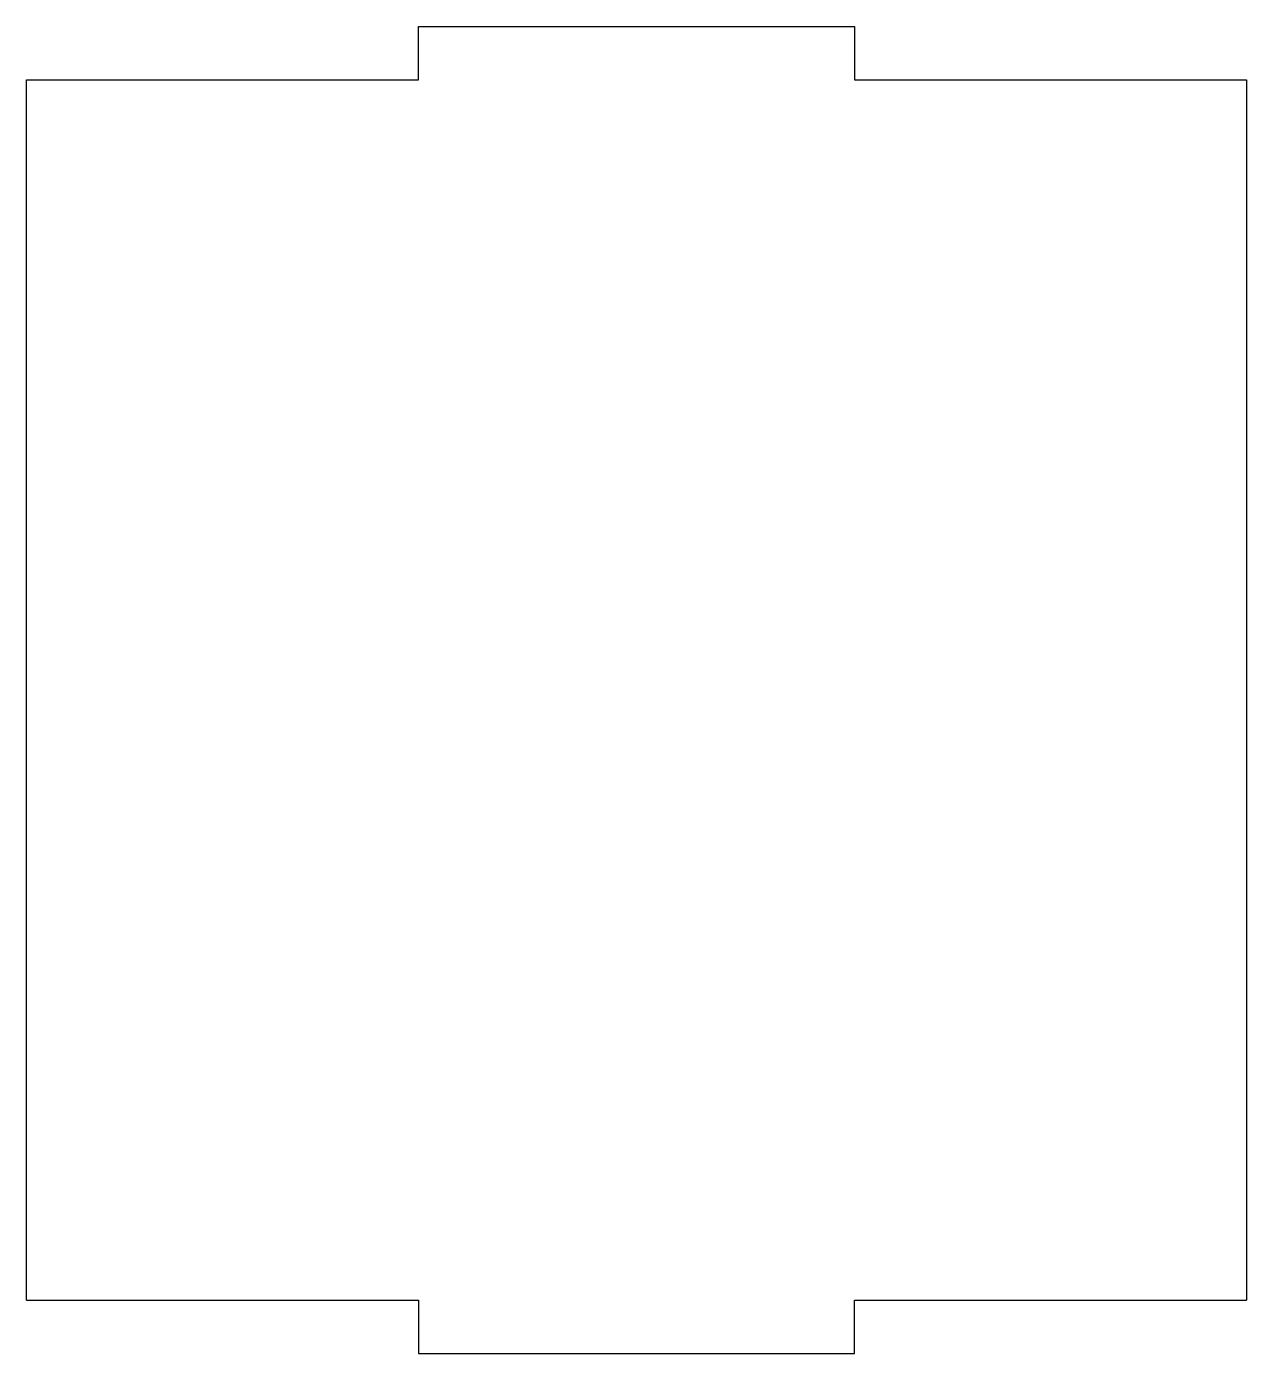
# Model space of a CAD drawing. Header units: millimetres. Extents: x 0 to 68.5, y -3 to 71.5.
import ezdxf

# ---------------------------------------------------------------- set-up
doc = ezdxf.new("R2010")
doc.units = ezdxf.units.MM
doc.layers.get('0').update_dxf_attribs({"linetype": 'CONTINUOUS'})

msp = doc.modelspace()

# ---------------------------------------------------------------- linework, layer by layer
for p, q in [((22, 68.5), (22, 71.5)), ((22, 71.5), (46.5, 71.5)), ((46.5, 71.5), (46.5, 68.5)), ((0, 0), (0, 68.5)), ((0, 68.5), (22, 68.5)), ((46.5, 68.5), (68.5, 68.5)), ((68.5, 68.5), (68.5, 0)), ((0, 0), (22, 0)), ((22, 0), (22, -3)), ((46.5, -3), (46.5, 0)), ((46.5, 0), (68.5, 0)), ((22, -3), (46.5, -3))]:
    msp.add_line(p, q)

doc.saveas('drawing.dxf')
